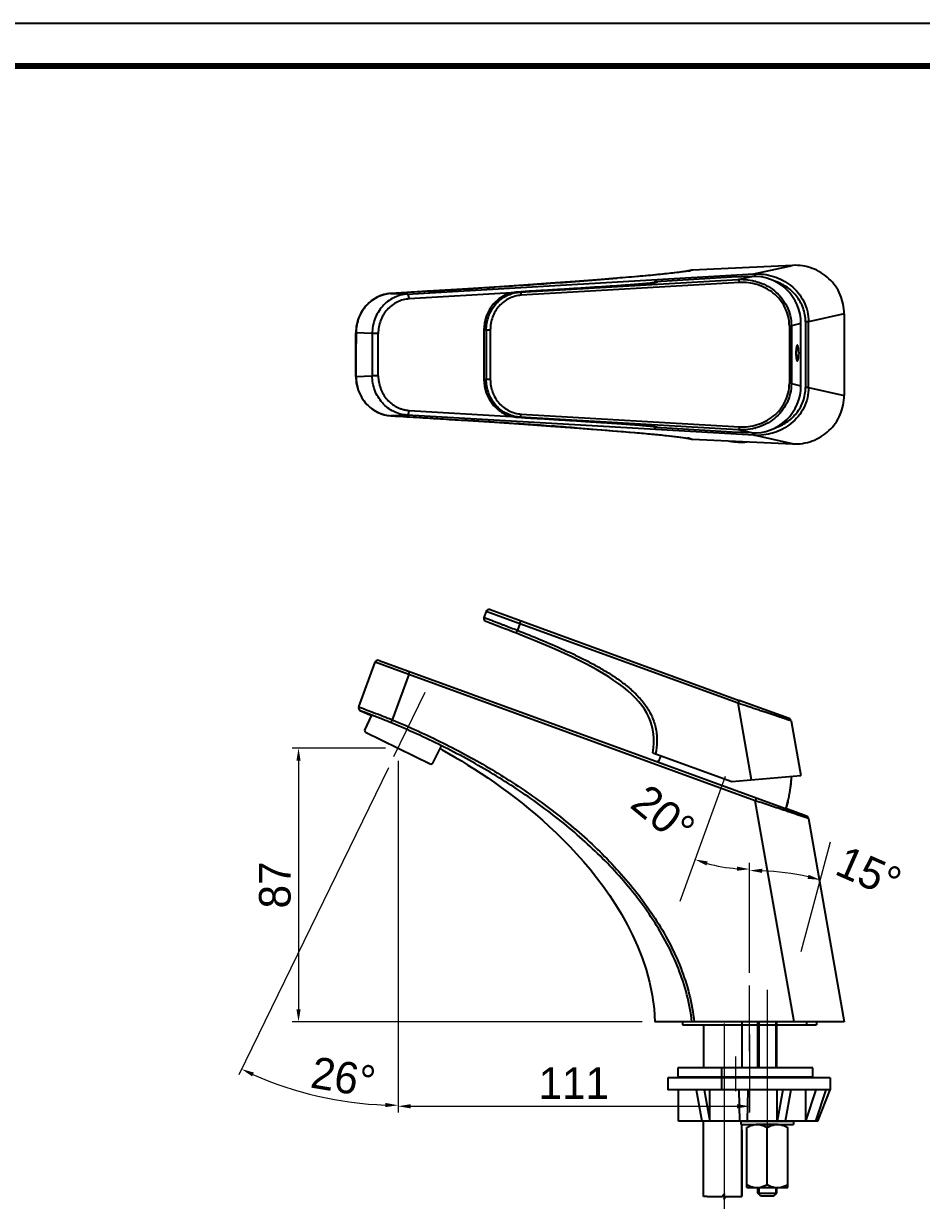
# Model space of a CAD drawing. Extents: x 0 to 790, y 0 to 579.
# Drawn here: x 308.4 to 593, y 205.9 to 578.8 of the extents above; entities that cross this region are included whole.
import ezdxf

# ---------------------------------------------------------------- set-up
doc = ezdxf.new("R2010")
doc.units = 0
doc.header["$LTSCALE"] = 10
doc.header["$MEASUREMENT"] = 0
doc.header["$PDMODE"] = 3
doc.header["$PDSIZE"] = -10
doc.linetypes.add('CENTER2', pattern=[28.575, 19.05, -3.175, 3.175, -3.175])
doc.layers.get('0').update_dxf_attribs({"linetype": 'CONTINUOUS'})
doc.layers.get('DEFPOINTS').update_dxf_attribs({"linetype": 'CONTINUOUS'})
doc.layers.add('Cneter', color=1, linetype='CENTER2', lineweight=13)
doc.styles.add('Daelim Dimension', font='')
doc.styles.add('DLB3013-CR2S_시공도$0$Daelim Dimension', font='H2GTRE.TTF')
doc.styles.get('Daelim Dimension').set_extended_font_data('나눔고딕')
doc.dimstyles.new('DLB3013-CR2S_시공도$0$DEFAULT', dxfattribs={"dimscale": 2, "dimtxt": 2, "dimasz": 2, "dimexe": 0, "dimexo": 2, "dimgap": 1, "dimtad": 1, "dimdec": 1, "dimzin": 9, "dimdsep": 46, "dimtxsty": 'DLB3013-CR2S_시공도$0$Daelim Dimension', "dimcen": 0.5, "dimclrd": 252, "dimclre": 252, "dimclrt": 3, "dimadec": 1, "dimazin": 0, "dimtfac": 1, "dimtdec": 1, "dimtix": 1, "dimtmove": 0, "dimatfit": 3, "dimfxl": 1, "dimtolj": 1, "dimtzin": 1, "dimlwd": 9, "dimlwe": 9, "dimarcsym": 0})

# ---------------------------------------------------------------- blocks, each defined once
blk = doc.blocks.new('*D5')
at = {"color": 5, "lineweight": 9, "ltscale": 0.5, "transparency": 16777216}
for p, q in [((423.12, 349.24), (393.57, 349.24)), ((395.57, 345.24), (395.57, 266.52)), ((504.51, 262.52), (393.57, 262.52))]:
    blk.add_line(p, q, dxfattribs=at)
at = {"color": 5, "ltscale": 0.5, "transparency": 16777216}
for points in [[(394.91, 345.24), (396.24, 345.24), (395.57, 349.24)], [(394.91, 266.52), (396.24, 266.52), (395.57, 262.52)]]:
    blk.add_solid(points, dxfattribs=at)
at = {"layer": 'DEFPOINTS', "color": 0, "ltscale": 0.5, "transparency": 16777216}
for p in [(427.12, 349.24), (395.57, 262.52), (508.51, 262.52)]:
    blk.add_point(p, dxfattribs=at)
at = {"color": 7, "ltscale": 0.5, "transparency": 16777216, "insert": (388.13, 305.88), "char_height": 10, "attachment_point": 5, "rotation": 90, "style": 'Daelim Dimension'}
blk.add_mtext('\\A1;87', dxfattribs=at)
blk = doc.blocks.new('*D6')
at = {"color": 5, "lineweight": 9, "ltscale": 0.5, "transparency": 16777216}
for p, q in [((427.12, 345.24), (427.12, 233.77)), ((538.51, 258.52), (538.51, 233.77)), ((431.12, 235.77), (534.51, 235.77))]:
    blk.add_line(p, q, dxfattribs=at)
at = {"color": 5, "ltscale": 0.5, "transparency": 16777216}
for points in [[(431.12, 236.44), (431.12, 235.1), (427.12, 235.77)], [(534.51, 236.44), (534.51, 235.1), (538.51, 235.77)]]:
    blk.add_solid(points, dxfattribs=at)
at = {"layer": 'DEFPOINTS', "color": 0, "ltscale": 0.5, "transparency": 16777216}
for p in [(427.12, 349.24), (538.51, 262.52), (538.51, 235.77)]:
    blk.add_point(p, dxfattribs=at)
at = {"color": 7, "ltscale": 0.5, "transparency": 16777216, "insert": (482.81, 243.11), "char_height": 10, "attachment_point": 5, "style": 'Daelim Dimension'}
blk.add_mtext('\\A1;111', dxfattribs=at)
blk = doc.blocks.new('A$C4846750D')
at = {"color": 7, "linetype": 'Continuous'}
for p, q in [((0, 0), (0, 19)), ((13, 0), (13, 19)), ((13, 0), (0, 0))]:
    blk.add_line(p, q, dxfattribs=at)
at = {"color": 0}
for p, q in [((3.02, 20), (9.98, 20)), ((6.5, 1), (6.5, 19))]:
    blk.add_line(p, q, dxfattribs=at)
at = {"color": 7, "linetype": 'Continuous'}
for points in [[(3.02, 20), (2.44, 19.94), (1.86, 19.81), (1.27, 19.61), (0.65, 19.35), (0, 19)], [(6.5, 19), (5.84, 19.35), (5.23, 19.62), (4.64, 19.81), (4.06, 19.94), (3.48, 20)], [(9.52, 20), (8.94, 19.94), (8.36, 19.81), (7.77, 19.61), (7.15, 19.35), (6.5, 19)], [(13, 19), (12.34, 19.35), (11.73, 19.62), (11.14, 19.81), (10.56, 19.94), (9.98, 20)], [(3.02, 0), (2.44, 0.06), (1.86, 0.19), (1.27, 0.39), (0.65, 0.65), (0, 1)], [(6.5, 1), (5.84, 0.65), (5.23, 0.38), (4.64, 0.19), (4.06, 0.06), (3.48, 0)], [(9.52, 0), (8.94, 0.06), (8.36, 0.19), (7.77, 0.39), (7.15, 0.65), (6.5, 1)], [(13, 1), (12.34, 0.65), (11.73, 0.38), (11.14, 0.19), (10.56, 0.06), (9.98, 0)]]:
    blk.add_lwpolyline(points, dxfattribs=at)
blk = doc.blocks.new('sdvxcvxc')
for p, q in [((7623.64, 273.94), (7666.45, 273.94)), ((7623.64, 270.94), (7623.64, 273.94)), ((7666.45, 273.94), (7666.45, 270.94)), ((7623.64, 270.94), (7666.45, 270.94))]:
    blk.add_line(p, q)
at = {"layer": 'Cneter'}
for p, q in [((7638.14, 277.53), (7638.14, 266.53)), ((7648.14, 277.53), (7648.14, 266.53))]:
    blk.add_line(p, q, dxfattribs=at)
blk = doc.blocks.new('sdvxcvxcv')
for p, q in [((7563.11, 326.08), (7563.11, 322.28)), ((7563.11, 326.08), (7614.61, 326.08)), ((7614.61, 326.08), (7614.61, 322.28)), ((7563.11, 322.28), (7614.61, 322.28)), ((7567.11, 312.28), (7563.11, 322.28)), ((7567.74, 312.28), (7564.39, 322.28)), ((7570.91, 312.28), (7567.55, 322.28)), ((7570.91, 312.28), (7570.91, 322.28)), ((7575.6, 322.28), (7577.41, 312.28)), ((7578.14, 322.28), (7579.95, 312.28)), ((7579.95, 312.28), (7579.95, 322.28)), ((7589.36, 312.28), (7589.11, 322.28)), ((7592.07, 322.28), (7591.86, 312.28)), ((7603.07, 322.28), (7601.26, 312.28)), ((7601.26, 312.28), (7601.26, 322.28)), ((7605.61, 322.28), (7603.8, 312.28)), ((7611.23, 312.28), (7611.23, 322.28)), ((7567.11, 312.28), (7567.11, 314.18)), ((7567.11, 312.28), (7611.23, 312.28))]:
    blk.add_line(p, q)
at = {"layer": 'Cneter'}
blk.add_line((7583.11, 331.08), (7583.11, 308.54), dxfattribs=at)
blk = doc.blocks.new('sdf45x4v53')
for p, q in [((4521.38, -363.03), (4521.38, -364.03)), ((4521.38, -363.03), (4538.08, -363.03)), ((4521.38, -364.03), (4538.08, -364.03)), ((4538.08, -363.03), (4538.08, -364.03))]:
    blk.add_line(p, q)
at = {"color": 3, "linetype": 'Continuous'}
for p, q in [((4527.03, -384), (4527.03, -386.09)), ((4532.43, -384), (4532.43, -386.09))]:
    blk.add_line(p, q, dxfattribs=at)
at = {"color": 7, "linetype": 'Continuous'}
for p, q in [((4526.73, -385.79), (4526.73, -384.03)), ((4527.73, -386.79), (4526.73, -385.79)), ((4526.73, -385.79), (4532.73, -385.79)), ((4531.73, -386.79), (4527.73, -386.79)), ((4531.73, -386.79), (4532.73, -385.79)), ((4532.73, -385.79), (4532.73, -384.03))]:
    blk.add_line(p, q, dxfattribs=at)
at = {"xscale": -1}
for name, p in [('sdvxcvxc', (12167.87, -620.04)), ('sdvxcvxcv', (12112.84, -675.31))]:
    blk.add_blockref(name, p, dxfattribs=at)
at = {"color": 0, "xscale": -1}
blk.add_blockref('A$C4846750D', (4536.23, -384.03), dxfattribs=at)
blk = doc.blocks.new('*D8')
at = {"color": 5, "lineweight": 9, "ltscale": 0.5, "transparency": 16777216}
for p, q in [((427.12, 345.19), (427.12, 234.09)), ((424.05, 342.94), (376.64, 245.75))]:
    blk.add_line(p, q, dxfattribs=at)
blk.add_arc((427.12, 349.24), 113.14, 246.0257, 267.9743, dxfattribs=at)
at = {"color": 5, "ltscale": 0.5, "transparency": 16777216}
for points in [[(380.86, 245.25), (381.43, 246.46), (377.52, 247.55)], [(423.13, 236.83), (423.11, 235.5), (427.12, 236.09)]]:
    blk.add_solid(points, dxfattribs=at)
at = {"layer": 'DEFPOINTS', "color": 0, "ltscale": 0.5, "transparency": 16777216}
for p in [(435.74, 366.91), (427.12, 349.29), (427.12, 349.19), (425.8, 346.54), (393.41, 241.23)]:
    blk.add_point(p, dxfattribs=at)
at = {"color": 7, "ltscale": 0.5, "transparency": 16777216, "insert": (409.77, 244.97), "char_height": 10, "attachment_point": 5, "rotation": 350.5519, "style": 'Daelim Dimension'}
blk.add_mtext('\\A1;26%%D', dxfattribs=at)
blk = doc.blocks.new('*D9')
at = {"color": 5, "lineweight": 9, "ltscale": 0.5, "transparency": 16777216}
blk.add_line((538.51, 278.03), (538.51, 312.88), dxfattribs=at)
blk.add_arc((538.51, 361.37), 50.49, 254.5405, 265.4595, dxfattribs=at)
at = {"color": 5, "ltscale": 0.5, "transparency": 16777216}
for points in [[(524.84, 312.07), (525.25, 313.34), (521.24, 313.93)], [(534.54, 311.71), (534.48, 310.37), (538.51, 310.88)]]:
    blk.add_solid(points, dxfattribs=at)
at = {"layer": 'DEFPOINTS', "color": 0, "ltscale": 0.5, "transparency": 16777216}
for p in [(530.82, 340.25), (532.64, 311.22), (516.42, 300.69), (538.51, 274.03), (538.51, 253.27)]:
    blk.add_point(p, dxfattribs=at)
at = {"color": 7, "ltscale": 0.5, "transparency": 16777216, "insert": (511.13, 328.12), "char_height": 10, "attachment_point": 5, "rotation": 320.5378, "style": 'Daelim Dimension'}
blk.add_mtext('\\A1;20%%D', dxfattribs=at)
blk = doc.blocks.new('*D10')
at = {"color": 5, "lineweight": 9, "ltscale": 0.5, "transparency": 16777216}
blk.add_line((538.51, 278.03), (538.51, 312.46), dxfattribs=at)
blk.add_arc((538.51, 223.87), 86.59, 77.6469, 87.3531, dxfattribs=at)
at = {"color": 5, "ltscale": 0.5, "transparency": 16777216}
for points in [[(542.49, 309.7), (542.52, 311.03), (538.51, 310.46)], [(557.19, 309.1), (556.87, 307.81), (560.92, 307.51)]]:
    blk.add_solid(points, dxfattribs=at)
at = {"layer": 'DEFPOINTS', "color": 0, "ltscale": 0.5, "transparency": 16777216}
for p in [(564.14, 319.52), (546.05, 310.13), (554.83, 284.8), (538.51, 274.03), (538.51, 253.27)]:
    blk.add_point(p, dxfattribs=at)
at = {"color": 7, "ltscale": 0.5, "transparency": 16777216, "insert": (576.29, 309.92), "char_height": 10, "attachment_point": 5, "rotation": 336.2969, "style": 'Daelim Dimension'}
blk.add_mtext('\\A1;15%%D', dxfattribs=at)

msp = doc.modelspace()

# ---------------------------------------------------------------- linework, layer by layer
at = {"color": 7, "linetype": 'Continuous'}
for p, q in [((520.01, 500.6), (519.14, 500.4)), ((520.19, 500.64), (520.01, 500.6)), ((552.13, 502.16), (520.43, 500.68)), ((539.86, 499.42), (552.13, 502.16)), ((430.04, 493.03), (539.86, 499.42)), ((465.73, 493.68), (534.91, 497.71)), ((535.3, 496.71), (466.12, 492.68)), ((475.5, 496.5), (475.48, 496.5)), ((496.52, 498.08), (496.5, 498.08)), ((532.92, 498.39), (508.79, 496.98)), ((539.19, 498.66), (532.92, 498.39)), ((534.91, 497.71), (539.19, 498.66)), ((436.5, 493.94), (424.8, 493.23)), ((424.81, 493.23), (424.8, 493.23)), ((424.81, 493.23), (430.04, 493.03)), ((463.09, 493.42), (430.62, 491.53)), ((436.75, 493.96), (436.29, 493.93)), ((457.92, 495.3), (457.53, 495.28)), ((466.09, 493.77), (464.96, 493.71)), ((464.96, 493.71), (464.97, 493.71)), ((467.76, 493.87), (464.97, 493.71)), ((464.97, 493.71), (465.73, 493.68)), ((468.68, 493.93), (466.09, 493.77)), ((471.17, 494.08), (468.68, 493.93)), ((473.57, 494.22), (471.17, 494.08)), ((479.2, 494.56), (477.01, 494.43)), ((481.32, 494.69), (479.2, 494.56)), ((483.36, 494.82), (481.32, 494.69)), ((485.32, 494.94), (483.36, 494.82)), ((487.22, 495.06), (485.32, 494.94)), ((489.05, 495.17), (487.22, 495.06)), ((568.5, 486.77), (557.22, 484.25)), ((568.5, 486.77), (568.5, 460.98)), ((454.32, 481.72), (454.32, 466.03)), ((454.32, 481.72), (454.38, 481.72)), ((454.38, 466.03), (454.38, 481.72)), ((455.07, 481.7), (454.38, 481.72)), ((455.07, 481.7), (455.07, 466.05)), ((455.07, 481.7), (456.35, 481.7)), ((456.35, 481.7), (456.35, 466.05)), ((551.11, 483.03), (551.11, 464.71)), ((551.11, 483.03), (551.75, 483.03)), ((554.8, 483.72), (551.75, 483.03)), ((551.75, 483.03), (551.75, 464.71)), ((554.8, 464.03), (554.8, 483.72)), ((556.25, 484.25), (556.25, 463.5)), ((557.22, 484.25), (556.25, 484.25)), ((557.22, 463.5), (557.22, 484.25)), ((413.69, 473.87), (413.7, 480.74)), ((413.7, 480.74), (413.7, 480.74)), ((413.79, 480.75), (413.78, 473.87)), ((418.92, 480.55), (413.79, 480.75)), ((418.92, 480.55), (418.92, 467.2)), ((420.33, 480.55), (418.92, 480.55)), ((420.85, 480.55), (420.33, 480.55)), ((420.85, 467.2), (420.85, 480.55)), ((413.7, 467.01), (413.69, 473.87)), ((413.79, 473.87), (413.69, 473.87)), ((413.79, 467), (413.79, 473.87)), ((413.7, 467.01), (413.7, 467.01)), ((413.79, 467), (418.92, 467.2)), ((420.85, 467.2), (418.92, 467.2)), ((454.38, 466.03), (455.07, 466.05)), ((456.35, 466.05), (455.07, 466.05)), ((454.38, 466.03), (454.32, 466.03)), ((551.75, 464.71), (551.11, 464.71)), ((551.75, 464.71), (554.8, 464.03)), ((557.22, 463.5), (556.25, 463.5)), ((557.22, 463.5), (568.5, 460.98)), ((430.62, 456.22), (463.09, 454.33)), ((466.12, 455.07), (535.3, 451.04)), ((424.81, 454.52), (424.8, 454.52)), ((430.04, 454.72), (424.81, 454.52)), ((539.86, 448.33), (430.04, 454.72)), ((436.15, 453.83), (437.15, 453.77)), ((447.07, 453.15), (447.91, 453.09)), ((464.96, 454.04), (464.97, 454.04)), ((464.96, 454.04), (467.39, 453.9)), ((465.73, 454.07), (464.97, 454.04)), ((464.97, 454.04), (467.79, 453.87)), ((534.91, 450.04), (465.73, 454.07)), ((466.97, 451.84), (467.09, 451.83)), ((471.17, 453.67), (473.57, 453.53)), ((473.57, 453.53), (475.89, 453.39)), ((475.2, 451.27), (475.79, 451.23)), ((475.89, 453.39), (478.12, 453.25)), ((478.12, 453.25), (480.27, 453.12)), ((480.27, 453.12), (482.35, 453)), ((482.35, 453), (484.35, 452.87)), ((484.35, 452.87), (486.28, 452.75)), ((483.02, 450.71), (483.3, 450.69)), ((501.92, 449.22), (502.28, 449.18)), ((532.92, 449.36), (508.79, 450.77)), ((539.19, 449.09), (532.92, 449.36)), ((539.19, 449.09), (534.91, 450.04)), ((552.13, 445.59), (539.86, 448.33)), ((519.14, 447.35), (520.01, 447.15)), ((520.01, 447.15), (520.19, 447.1)), ((520.43, 447.07), (552.13, 445.59)), ((455.02, 392.51), (454.33, 390.62)), ((465.68, 388.64), (455.02, 392.51)), ((456.3, 393.11), (535.25, 364.36)), ((456.3, 393.11), (456.3, 393.11)), ((465.68, 388.64), (464.93, 386.56)), ((534.86, 363.45), (465.68, 388.64)), ((421.11, 377.01), (509.6, 344.79)), ((421.11, 377.01), (421.11, 377.01)), ((414.68, 362.29), (419.82, 376.41)), ((430.49, 372.54), (419.82, 376.41)), ((430.49, 372.54), (425.27, 358.2)), ((540.31, 332.56), (430.49, 372.54)), ((414.68, 362.29), (414.66, 362.23)), ((414.66, 362.23), (414.66, 362.23)), ((539.14, 339.17), (534.86, 363.45)), ((551.06, 358.61), (535.25, 364.36)), ((415.26, 361.02), (415.25, 361.02)), ((416.56, 354.94), (418.85, 359.65)), ((551.06, 358.61), (551.06, 358.61)), ((416.79, 354.27), (416.56, 354.94)), ((416.79, 354.27), (437.46, 344.19)), ((551.71, 357.84), (554.76, 340.54)), ((438.13, 344.42), (440.85, 350)), ((507.84, 347.74), (532.87, 338.62)), ((437.46, 344.19), (438.13, 344.42)), ((509.6, 344.79), (556.51, 327.72)), ((532.87, 338.62), (554.76, 340.54)), ((552.65, 262.52), (540.31, 332.56)), ((556.51, 327.72), (550, 330.08)), ((556.51, 327.72), (556.51, 327.72)), ((557.15, 326.95), (568.51, 262.52)), ((568.51, 262.52), (508.51, 262.52)), ((541.11, 247.95), (541.11, 262.52)), ((547.11, 247.95), (547.11, 262.52)), ((523.86, 207.2), (523.86, 231.03)), ((536.06, 207.24), (536.06, 230.03)), ((525.11, 207.2), (526.03, 207.16)), ((526.03, 207.16), (528, 207.18)), ((528, 207.18), (529.86, 207.2)), ((529.86, 207.2), (529.86, 207.2)), ((529.86, 207.2), (529.86, 207.2)), ((529.86, 207.2), (529.87, 207.2)), ((529.87, 207.2), (529.88, 207.2)), ((529.87, 207.2), (529.87, 207.2)), ((529.87, 207.2), (529.87, 207.2)), ((529.88, 207.2), (529.88, 207.2)), ((529.88, 207.2), (529.88, 207.2)), ((529.88, 207.2), (529.89, 207.2)), ((529.89, 207.2), (529.9, 207.2)), ((529.89, 207.2), (529.89, 207.2)), ((529.89, 207.2), (529.89, 207.2)), ((529.9, 207.2), (529.91, 207.21)), ((529.9, 207.2), (529.9, 207.2)), ((529.91, 207.22), (529.92, 207.23)), ((529.91, 207.21), (529.91, 207.22)), ((529.91, 207.21), (529.91, 207.21)), ((529.92, 207.23), (530.09, 207.48)), ((529.92, 207.23), (529.92, 207.23)), ((530.09, 207.48), (530.25, 207.74)), ((530.25, 207.74), (530.41, 207.97)), ((530.41, 207.97), (530.41, 207.98)), ((530.41, 207.98), (530.42, 207.98)), ((530.42, 207.99), (530.43, 208)), ((530.42, 207.98), (530.42, 207.99)), ((530.42, 207.99), (530.42, 207.99)), ((530.43, 208), (530.43, 208)), ((530.43, 208), (530.43, 207.99)), ((530.43, 208), (530.43, 208)), ((530.43, 207.99), (530.43, 207.98)), ((530.43, 207.99), (530.43, 207.99)), ((530.43, 207.98), (530.43, 207.98)), ((530.43, 207.98), (530.43, 207.97)), ((530.43, 207.97), (530.44, 207.47)), ((530.44, 207.47), (530.43, 206.92)), ((530.43, 206.92), (530.43, 206.43)), ((530.43, 206.43), (530.43, 206.42)), ((530.43, 206.42), (530.43, 206.41)), ((530.43, 206.42), (530.43, 206.42)), ((530.43, 206.41), (530.43, 206.4)), ((530.43, 206.4), (530.43, 206.39)), ((530.43, 206.4), (530.43, 206.4)), ((530.43, 206.4), (530.44, 206.4)), ((530.43, 206.39), (530.43, 206.4)), ((530.44, 206.41), (530.44, 206.42)), ((530.44, 206.42), (530.45, 206.42)), ((530.44, 206.4), (530.44, 206.41)), ((530.45, 206.43), (530.61, 206.66)), ((530.45, 206.42), (530.45, 206.43)), ((530.61, 206.66), (530.78, 206.92)), ((530.78, 206.92), (530.94, 207.17)), ((530.94, 207.17), (530.95, 207.18)), ((530.94, 207.17), (530.94, 207.17)), ((530.95, 207.18), (530.96, 207.19)), ((530.95, 207.18), (530.95, 207.18)), ((530.96, 207.19), (530.96, 207.2)), ((530.96, 207.2), (530.97, 207.2)), ((530.96, 207.19), (530.96, 207.19)), ((530.97, 207.2), (530.97, 207.2)), ((530.97, 207.2), (530.98, 207.2)), ((530.97, 207.2), (530.97, 207.2)), ((530.98, 207.2), (530.99, 207.2)), ((530.98, 207.2), (530.98, 207.2)), ((530.98, 207.2), (530.98, 207.2)), ((530.99, 207.2), (530.99, 207.2)), ((530.99, 207.2), (530.99, 207.2)), ((530.99, 207.2), (531, 207.2)), ((531, 207.2), (531, 207.2)), ((531, 207.2), (531.01, 207.2)), ((531.01, 207.2), (532.86, 207.22)), ((532.86, 207.22), (534.83, 207.24)), ((534.83, 207.24), (536.06, 207.24))]:
    msp.add_line(p, q, dxfattribs=at)
for p, q in [((427.12, 349.29), (427.12, 349.19)), ((517.26, 262.52), (517.26, 261.52)), ((517.26, 261.52), (559.76, 261.52)), ((523.86, 261.52), (523.86, 247.95)), ((536.06, 262.52), (536.06, 247.95)), ((556.56, 262.52), (556.56, 261.52)), ((559.76, 262.52), (559.76, 261.52)), ((536.06, 228.35), (536.06, 207.24)), ((525.11, 207.2), (523.86, 207.2))]:
    msp.add_line(p, q)
at = {"color": 3, "linetype": 'Continuous'}
for p, q in [((541.41, 262.52), (541.41, 247.95)), ((546.81, 262.52), (546.81, 247.95))]:
    msp.add_line(p, q, dxfattribs=at)
at = {"color": 0}
for p, q in [((529.62, 247.95), (529.62, 243.95)), ((529.62, 243.93), (529.62, 240.93))]:
    msp.add_line(p, q, dxfattribs=at)
at = {"ltscale": 0.5}
msp.add_lwpolyline([(0, 0), (789.88, 0), (789.88, 578.76), (0, 578.76)], close=True, dxfattribs=at)
at = {"color": 5, "linetype": 'ByBlock', "lineweight": 200, "const_width": 1.82}
msp.add_lwpolyline([(12.7, 24.78), (777.1, 24.78), (777.1, 565.32), (12.7, 565.32)], close=True, dxfattribs=at)
at = {"color": 7, "linetype": 'Continuous'}
for points in [[(519.14, 500.4), (517.28, 500.11), (514.61, 499.77), (511.16, 499.4), (506.98, 498.99), (502.08, 498.55), (496.48, 498.08), (490.19, 497.58), (483.19, 497.06), (475.47, 496.5), (466.99, 495.91), (457.71, 495.29), (447.57, 494.63), (436.5, 493.94)], [(508.83, 496.75), (508.79, 496.74), (508.72, 496.72), (508.63, 496.7), (508.51, 496.68), (508.37, 496.66), (508.2, 496.64), (508, 496.61), (507.78, 496.58), (507.53, 496.55), (507.26, 496.52), (506.96, 496.49), (506.63, 496.45), (506.27, 496.42), (505.89, 496.38), (505.48, 496.35), (505.05, 496.31), (504.58, 496.27), (504.1, 496.23), (503.58, 496.18), (503.05, 496.14), (502.49, 496.1), (501.9, 496.05), (501.3, 496), (500.67, 495.96), (500.02, 495.91), (499.35, 495.86), (498.66, 495.81), (497.95, 495.76), (497.23, 495.71), (496.48, 495.66), (495.72, 495.61), (494.94, 495.56), (494.15, 495.5), (493.34, 495.45), (492.51, 495.4), (491.67, 495.34), (490.81, 495.29), (489.94, 495.23), (489.05, 495.17)], [(424.8, 493.23), (422.89, 492.95), (420.71, 492.18), (418.69, 490.97), (416.93, 489.35), (415.5, 487.39), (414.46, 485.18), (413.86, 482.8), (413.7, 480.74)], [(464.96, 493.71), (463.02, 493.41), (460.96, 492.67), (459.06, 491.51), (457.41, 489.98), (456.06, 488.13), (455.07, 486.05), (454.49, 483.81), (454.32, 481.72)], [(477.01, 494.43), (474.74, 494.29), (473.57, 494.22)], [(413.7, 467.01), (413.86, 464.95), (414.46, 462.57), (415.5, 460.36), (416.93, 458.4), (418.69, 456.78), (420.71, 455.57), (422.89, 454.8), (424.8, 454.52)], [(454.32, 466.03), (454.49, 463.94), (455.07, 461.7), (456.06, 459.62), (457.41, 457.77), (459.06, 456.24), (460.96, 455.08), (463.02, 454.34), (464.96, 454.04)], [(424.8, 454.52), (436.5, 453.81), (447.57, 453.11), (457.71, 452.46), (466.99, 451.84), (475.47, 451.25), (483.19, 450.69), (490.19, 450.17), (496.48, 449.67), (502.08, 449.2), (506.98, 448.76), (511.16, 448.35), (514.61, 447.98), (517.28, 447.64), (519.14, 447.35)], [(467.39, 453.9), (469.93, 453.75), (471.17, 453.67)], [(486.28, 452.75), (488.14, 452.63), (489.05, 452.58), (489.94, 452.52), (490.81, 452.46), (491.67, 452.41), (492.51, 452.35), (493.34, 452.3), (494.15, 452.25), (494.94, 452.19), (495.72, 452.14), (496.48, 452.09), (497.23, 452.04), (497.95, 451.99), (498.66, 451.94), (499.35, 451.89), (500.02, 451.84), (500.67, 451.79), (501.3, 451.74), (501.9, 451.7), (502.49, 451.65), (503.05, 451.61), (503.58, 451.57), (504.1, 451.52), (504.58, 451.48), (505.05, 451.44), (505.48, 451.4), (505.89, 451.37), (506.27, 451.33), (506.63, 451.29), (506.96, 451.26), (507.26, 451.23), (507.53, 451.2), (507.78, 451.17), (508, 451.14), (508.2, 451.11), (508.37, 451.09), (508.51, 451.07), (508.63, 451.04), (508.72, 451.03), (508.79, 451.01), (508.83, 451), (508.83, 451)], [(414.63, 362.08), (414.62, 362), (414.63, 361.87)], [(414.66, 362.23), (414.66, 362.22), (414.66, 362.21), (414.65, 362.19), (414.65, 362.18), (414.65, 362.16), (414.64, 362.13), (414.63, 362.08)], [(414.63, 361.87), (414.67, 361.65), (414.82, 361.35), (415.11, 361.09), (415.25, 361.02)], [(415.25, 361.02), (416.24, 360.62), (417.67, 360.03), (418.81, 359.55)], [(440.41, 349.08), (441.06, 348.72), (443.08, 347.57), (445.12, 346.39), (447.18, 345.15), (449.26, 343.88), (451.35, 342.56), (453.46, 341.19), (455.57, 339.78), (457.7, 338.31), (459.84, 336.79), (461.99, 335.22), (464.14, 333.59), (466.31, 331.89), (468.48, 330.14), (470.65, 328.31), (472.84, 326.42), (475.02, 324.45), (477.2, 322.4), (479.38, 320.27), (481.54, 318.05), (483.7, 315.75), (485.84, 313.34), (487.96, 310.84), (490.05, 308.22), (492.1, 305.5), (494.1, 302.66), (496.05, 299.7), (497.94, 296.61), (499.74, 293.37), (501.44, 290), (503.03, 286.47), (504.47, 282.82), (505.73, 279.05), (506.8, 275.11), (507.66, 270.98), (508.25, 266.65), (508.51, 262.52)]]:
    msp.add_lwpolyline(points, dxfattribs=at)
for centre, radius, start, end in [((514.85, 524.53), 24.53, 279.981, 280.5524), ((516.24, 517.19), 17.05, 280.4889, 281.7967), ((517.14, 512.85), 12.62, 281.8072, 282.5593), ((520.5, 499.16), 1.52, 92.5323, 101.9359), ((227.73, 4004.3), 3516.54, 273.75311, 274.03989), ((342.37, 2405.35), 1913.49, 273.98974, 274.62024), ((507.95, 501.22), 4.57, 280.7466, 282.0163), ((425.63, 481.89), 11.39, 114.4187, 123.9404), ((425.55, 482.05), 11.21, 110.2902, 114.4032), ((425.52, 482.14), 11.12, 103.1853, 110.2939), ((425.47, 482.36), 10.89, 95.9203, 103.1851), ((425.45, 482.58), 10.67, 93.3912, 95.9028), ((127.2, 5524.93), 5040.49, 273.5208, 273.75752), ((465.62, 483.13), 10.6, 104.7225, 108.0833), ((465.59, 483.24), 10.49, 93.3937, 104.7415), ((466.35, 483.09), 10.6, 93.3351, 97.4148), ((426, 481.36), 12.04, 134.8901, 135.4752), ((425.92, 481.45), 11.92, 125.3556, 134.9139), ((425.82, 481.59), 11.74, 123.8826, 125.3453), ((425.52, 465.61), 11.11, 251.406, 255.4835), ((425.47, 465.39), 10.89, 255.4702, 266.552), ((162.11, -4037.35), 4499.53, 86.11499, 86.35827), ((465.62, 464.62), 10.6, 251.9169, 255.2775), ((465.6, 464.54), 10.52, 255.2762, 266.5888), ((466.35, 464.65), 10.6, 262.5852, 266.6649), ((239.32, -2891.73), 3351.31, 85.96393, 86.10302), ((286.04, -2228.81), 2686.75, 85.79562, 85.95012), ((514.13, 419.21), 28.59, 79.4492, 80.4723), ((516.02, 429.46), 18.17, 78.2614, 79.4059), ((516.96, 434.04), 13.5, 77.8642, 78.2013), ((520.5, 448.59), 1.52, 258.0641, 267.5611), ((536.19, 473.67), 27.5, 261.524, 273.2225), ((455.96, 392.17), 1, 69.9955, 159.9955), ((455.27, 390.27), 1, 159.9955, 249.2106), ((172.11, -357.44), 798.54, 68.51291, 69.25822), ((420.76, 376.07), 1, 69.9955, 159.9955), ((415.63, 361.95), 1.01, 163.6163, 181.7019), ((415.62, 361.95), 1, 181.811, 248.336), ((415.62, 361.94), 0.988, 244.0478, 248.3328), ((550.72, 357.67), 1, 9.9955, 69.9955), ((550.72, 357.67), 1, 9.9955, 69.9955), ((519.66, 341.45), 32.18, 355.3651, 356.4947), ((520.1, 341.42), 31.74, 355.3572, 356.5026), ((522.7, 341.26), 29.13, 356.4989, 358.0663), ((523.3, 341.23), 28.53, 356.4825, 358.083), ((510.33, 342.48), 41.57, 350.1887, 352.2887), ((510.77, 342.41), 41.13, 350.1774, 352.3), ((512.77, 342.14), 39.11, 352.3052, 353.2077), ((513.05, 342.1), 38.82, 352.3019, 353.211), ((515.68, 341.79), 36.17, 353.2018, 355.3315), ((516.48, 341.71), 35.37, 353.1776, 355.3556), ((511.21, 342.22), 40.66, 346.0858, 347.0707), ((511.48, 342.16), 40.38, 346.0825, 347.074), ((509.44, 342.62), 42.47, 347.0801, 349.2515), ((509.69, 342.57), 42.22, 347.0737, 349.2579), ((509.26, 342.66), 42.65, 349.249, 350.1926), ((556.17, 326.78), 1, 9.9955, 69.9955), ((556.17, 326.78), 1, 9.9955, 69.9955)]:
    msp.add_arc(centre, radius, start, end, dxfattribs=at)
for centre, major_axis, ratio, start_param, end_param in [((539.8, 483.67), (9.4, 11.73), 0.996531, -0.893587, 0.717915), ((754.26, 531.57), (230.37, 36.18), 0.006817, -2.762463, -2.762014), ((536.02, 482.82), (16.15, 2.2), 0.919716, 1.171772, 1.17764), ((537.65, 483.18), (1.27, -15.02), 0.677834, 2.742569, 2.747986), ((539.8, 464.08), (9.4, -11.73), 0.996531, -0.717915, 0.893587), ((536.02, 464.93), (16.15, -2.2), 0.919716, -1.17764, -1.171772), ((754.26, 416.18), (230.37, -36.18), 0.006817, -3.521171, -3.520722), ((537.65, 464.57), (-1.27, -15.02), 0.677834, 0.393606, 0.399024)]:
    msp.add_ellipse(centre, major_axis=major_axis, ratio=ratio, start_param=start_param, end_param=end_param, dxfattribs=at)
for points, knots in [([(519.1, 500.38), (518.57, 500.28), (517.37, 500.1), (514.42, 499.73), (509.88, 499.25), (503.56, 498.67), (498.97, 498.28), (496.52, 498.08)], [0, 0, 0, 0, 0.070987, 0.161452, 0.391859, 0.675264, 1, 1, 1, 1]), ([(520.43, 500.68), (520.39, 500.66), (520.22, 500.61), (520.03, 500.56), (519.89, 500.53)], [0, 0, 0, 0, 0.208406, 1, 1, 1, 1]), ([(508.8, 496.73), (508.66, 496.7), (508.34, 496.65), (507.51, 496.54), (506.18, 496.4), (504.29, 496.24), (502.09, 496.06), (499.66, 495.88), (496.12, 495.63), (491.48, 495.33), (485.73, 494.96), (479.82, 494.6), (473.81, 494.23), (469.78, 493.99), (467.76, 493.87)], [0, 0, 0, 0, 0.010356, 0.024119, 0.060815, 0.107746, 0.162205, 0.222045, 0.285679, 0.420455, 0.561267, 0.705642, 0.852137, 1, 1, 1, 1]), ([(508.79, 496.98), (508.66, 496.97), (508.41, 496.9), (508.2, 496.73), (508.12, 496.63)], [0, 0, 0, 0, 0.495161, 1, 1, 1, 1]), ([(508.79, 496.98), (508.84, 496.97), (508.94, 496.96), (509.06, 496.94), (509.13, 496.92), (509.17, 496.91), (509.19, 496.9), (509.21, 496.88), (509.22, 496.87), (509.21, 496.85), (509.19, 496.83), (509.15, 496.82), (509.11, 496.8), (509.02, 496.77), (508.95, 496.76), (508.9, 496.75)], [0, 0, 0, 0, 0.211718, 0.374566, 0.437164, 0.487112, 0.524676, 0.551021, 0.570269, 0.5919, 0.62375, 0.668904, 0.728654, 0.803608, 1, 1, 1, 1]), ([(534.91, 497.71), (535.93, 497.76), (537.98, 497.7), (540.99, 497.07), (543.85, 495.89), (546.45, 494.17), (548.68, 491.95), (550.41, 489.27), (551.5, 486.25), (551.75, 484.1), (551.75, 483.03)], [0, 0, 0, 0, 0.122243, 0.244704, 0.367777, 0.491804, 0.617068, 0.743683, 0.871481, 1, 1, 1, 1]), ([(535.3, 496.71), (535.29, 496.83), (535.27, 497.07), (535.2, 497.35), (535.12, 497.53), (535.04, 497.64), (534.96, 497.7), (534.91, 497.71)], [0, 0, 0, 0, 0.340496, 0.63874, 0.760863, 0.861171, 1, 1, 1, 1]), ([(551.11, 483.03), (551.11, 484.04), (550.87, 486.06), (549.83, 488.89), (548.2, 491.4), (546.09, 493.46), (543.64, 495.05), (540.97, 496.13), (538.16, 496.71), (536.25, 496.76), (535.3, 496.71)], [0, 0, 0, 0, 0.129241, 0.2576, 0.384531, 0.509825, 0.633645, 0.756331, 0.878302, 1, 1, 1, 1]), ([(539.86, 499.42), (541.93, 499.54), (546.19, 499.04), (551.94, 496.04), (556.17, 490.89), (557.22, 486.46), (557.22, 484.25)], [0, 0, 0, 0, 0.243006, 0.489249, 0.741773, 1, 1, 1, 1]), ([(539.86, 499.42), (539.98, 499.42), (540.14, 499.22), (540.26, 498.93), (540.32, 498.73), (540.35, 498.62)], [0, 0, 0, 0, 0.361013, 0.649429, 1, 1, 1, 1]), ([(556.25, 484.25), (556.25, 485.75), (555.84, 488.02), (554.58, 490.73), (552.91, 493.15), (550.16, 495.6), (547.51, 496.83), (546.14, 497.25)], [0, 0, 0, 0, 0.255524, 0.382583, 0.508488, 0.756135, 1, 1, 1, 1]), ([(430.04, 493.03), (429.3, 492.99), (427.81, 492.75), (425.7, 491.95), (423.77, 490.75), (421.52, 488.66), (419.49, 485.25), (418.93, 482.11), (418.92, 480.55)], [0, 0, 0, 0, 0.121344, 0.243415, 0.366645, 0.491287, 0.743736, 1, 1, 1, 1]), ([(436.29, 493.93), (435.34, 493.87), (431.51, 493.63), (427.69, 493.4), (424.82, 493.23)], [0, 0, 0, 0, 0.247968, 1, 1, 1, 1]), ([(430.62, 491.53), (430.61, 491.72), (430.57, 492.08), (430.46, 492.49), (430.34, 492.76), (430.23, 492.93), (430.11, 493.03), (430.04, 493.03)], [0, 0, 0, 0, 0.340428, 0.638829, 0.760989, 0.861271, 1, 1, 1, 1]), ([(462.33, 493.21), (461.76, 493.02), (460.64, 492.55), (459.1, 491.57), (457.72, 490.34), (456.14, 488.4), (454.76, 485.53), (454.38, 482.99), (454.38, 481.72)], [0, 0, 0, 0, 0.121017, 0.243218, 0.366753, 0.491652, 0.744316, 1, 1, 1, 1]), ([(455.07, 481.7), (455.07, 482.42), (455.19, 483.87), (455.74, 485.97), (456.63, 487.93), (457.85, 489.69), (459.34, 491.18), (461.06, 492.37), (462.96, 493.21), (464.3, 493.52), (464.98, 493.61)], [0, 0, 0, 0, 0.128439, 0.25641, 0.383478, 0.509334, 0.63381, 0.756922, 0.878847, 1, 1, 1, 1]), ([(466.12, 492.68), (465.47, 492.64), (464.16, 492.43), (462.31, 491.73), (460.6, 490.68), (459.12, 489.3), (457.91, 487.65), (457.02, 485.78), (456.47, 483.78), (456.35, 482.39), (456.35, 481.7)], [0, 0, 0, 0, 0.121126, 0.242955, 0.36592, 0.490285, 0.616106, 0.743238, 0.871355, 1, 1, 1, 1]), ([(465.73, 493.68), (465.78, 493.68), (465.86, 493.61), (465.93, 493.5), (466.01, 493.32), (466.08, 493.05), (466.11, 492.81), (466.12, 492.68)], [0, 0, 0, 0, 0.13877, 0.239012, 0.3611, 0.659393, 1, 1, 1, 1]), ([(417.42, 489.8), (416.27, 488.63), (414.42, 485.76), (413.79, 482.42), (413.79, 480.75)], [0, 0, 0, 0, 0.495426, 1, 1, 1, 1]), ([(430.62, 491.53), (429.97, 491.49), (428.66, 491.28), (426.18, 490.35), (423.46, 488.26), (421.7, 485.28), (420.97, 482.63), (420.85, 481.24), (420.85, 480.55)], [0, 0, 0, 0, 0.121388, 0.243496, 0.490226, 0.742666, 0.871078, 1, 1, 1, 1]), ([(413.79, 480.75), (413.78, 480.75), (413.75, 480.74), (413.72, 480.74), (413.7, 480.74)], [0, 0, 0, 0, 0.393816, 1, 1, 1, 1]), ([(553.64, 476.86), (553.61, 476.86), (553.56, 476.82), (553.51, 476.75), (553.45, 476.62), (553.39, 476.42), (553.33, 476.11), (553.27, 475.73), (553.22, 475.14), (553.2, 474.36), (553.22, 473.58), (553.27, 472.99), (553.33, 472.61), (553.39, 472.3), (553.45, 472.1), (553.51, 471.97), (553.56, 471.9), (553.61, 471.86), (553.64, 471.86)], [0, 0, 0, 0, 0.018745, 0.032714, 0.050412, 0.097182, 0.158382, 0.232073, 0.315658, 0.5, 0.684342, 0.767927, 0.841618, 0.902818, 0.949588, 0.967286, 0.981255, 1, 1, 1, 1]), ([(553.64, 471.86), (553.67, 471.86), (553.72, 471.9), (553.77, 471.97), (553.83, 472.1), (553.89, 472.3), (553.96, 472.61), (554.01, 472.99), (554.06, 473.58), (554.08, 474.36), (554.06, 475.14), (554.01, 475.73), (553.96, 476.11), (553.89, 476.42), (553.83, 476.62), (553.77, 476.75), (553.72, 476.82), (553.67, 476.86), (553.64, 476.86)], [0, 0, 0, 0, 0.018745, 0.032714, 0.050412, 0.097182, 0.158382, 0.232073, 0.315658, 0.5, 0.684342, 0.767927, 0.841618, 0.902818, 0.949588, 0.967286, 0.981255, 1, 1, 1, 1]), ([(413.79, 467), (413.78, 467), (413.75, 467), (413.72, 467), (413.7, 467.01)], [0, 0, 0, 0, 0.391087, 1, 1, 1, 1]), ([(413.79, 467), (413.79, 465.69), (414.18, 463.06), (415.88, 459.51), (418.53, 456.69), (420.8, 455.47), (421.98, 455.07)], [0, 0, 0, 0, 0.256077, 0.509143, 0.757292, 1, 1, 1, 1]), ([(430.04, 454.72), (429.3, 454.76), (427.81, 455), (425.7, 455.79), (423.77, 457), (422.09, 458.57), (420.71, 460.44), (419.69, 462.56), (419.07, 464.84), (418.93, 466.41), (418.92, 467.2)], [0, 0, 0, 0, 0.121113, 0.242943, 0.365918, 0.490295, 0.616128, 0.743265, 0.871375, 1, 1, 1, 1]), ([(420.85, 467.2), (420.83, 466.86), (420.88, 466.16), (421.03, 465.13), (421.26, 464.12), (421.58, 463.13), (421.98, 462.18), (422.62, 460.98), (423.62, 459.6), (424.87, 458.45), (425.97, 457.7), (426.84, 457.22), (427.74, 456.82), (428.68, 456.52), (429.64, 456.3), (430.29, 456.22), (430.62, 456.22)], [0, 0, 0, 0, 0.064319, 0.12873, 0.192838, 0.256777, 0.320503, 0.383952, 0.509675, 0.633887, 0.695541, 0.756891, 0.817909, 0.878719, 0.939511, 1, 1, 1, 1]), ([(464.98, 454.14), (464.3, 454.23), (462.96, 454.54), (461.06, 455.38), (459.34, 456.57), (457.85, 458.06), (456.63, 459.82), (455.74, 461.78), (455.19, 463.88), (455.07, 465.33), (455.07, 466.05)], [0, 0, 0, 0, 0.121153, 0.243078, 0.36619, 0.490666, 0.616522, 0.74359, 0.871561, 1, 1, 1, 1]), ([(456.35, 466.05), (456.35, 465.36), (456.47, 463.97), (457.02, 461.97), (457.91, 460.1), (459.12, 458.45), (460.6, 457.07), (462.31, 456.01), (464.16, 455.31), (465.47, 455.11), (466.12, 455.07)], [0, 0, 0, 0, 0.128645, 0.256762, 0.383894, 0.509715, 0.63408, 0.757045, 0.878874, 1, 1, 1, 1]), ([(454.38, 466.03), (454.38, 464.76), (454.76, 462.22), (456.14, 459.35), (457.72, 457.41), (459.1, 456.18), (460.64, 455.2), (461.76, 454.73), (462.33, 454.54)], [0, 0, 0, 0, 0.255684, 0.508348, 0.633247, 0.756782, 0.878983, 1, 1, 1, 1]), ([(551.75, 464.71), (551.75, 463.64), (551.5, 461.5), (550.41, 458.48), (548.68, 455.8), (546.45, 453.58), (543.85, 451.86), (540.99, 450.68), (537.98, 450.05), (535.93, 449.99), (534.91, 450.04)], [0, 0, 0, 0, 0.128518, 0.256317, 0.382932, 0.508196, 0.632224, 0.755296, 0.877757, 1, 1, 1, 1]), ([(535.3, 451.04), (536.25, 450.99), (538.16, 451.04), (540.97, 451.62), (543.64, 452.7), (546.09, 454.29), (548.2, 456.35), (549.83, 458.86), (550.87, 461.69), (551.11, 463.71), (551.11, 464.71)], [0, 0, 0, 0, 0.121697, 0.243669, 0.366355, 0.490175, 0.615469, 0.742401, 0.870759, 1, 1, 1, 1]), ([(557.22, 463.5), (557.22, 461.29), (556.17, 456.86), (551.94, 451.71), (546.19, 448.71), (541.93, 448.21), (539.86, 448.33)], [0, 0, 0, 0, 0.258227, 0.51075, 0.756994, 1, 1, 1, 1]), ([(546.49, 450.62), (547.82, 451.06), (550.4, 452.31), (553.04, 454.75), (554.65, 457.15), (555.86, 459.82), (556.25, 462.03), (556.25, 463.5)], [0, 0, 0, 0, 0.243923, 0.491671, 0.617565, 0.744597, 1, 1, 1, 1]), ([(430.04, 454.72), (430.11, 454.72), (430.23, 454.82), (430.34, 454.99), (430.46, 455.25), (430.57, 455.67), (430.61, 456.03), (430.62, 456.22)], [0, 0, 0, 0, 0.138754, 0.239017, 0.361101, 0.659435, 1, 1, 1, 1]), ([(465.73, 454.07), (465.78, 454.07), (465.86, 454.14), (465.93, 454.25), (466.01, 454.43), (466.08, 454.7), (466.11, 454.94), (466.12, 455.07)], [0, 0, 0, 0, 0.13877, 0.239012, 0.3611, 0.659393, 1, 1, 1, 1]), ([(424.81, 454.52), (425.77, 454.46), (429.54, 454.23), (433.32, 454), (436.15, 453.83)], [0, 0, 0, 0, 0.25194, 1, 1, 1, 1]), ([(437.15, 453.77), (437.98, 453.72), (441.29, 453.51), (444.6, 453.3), (447.07, 453.15)], [0, 0, 0, 0, 0.252124, 1, 1, 1, 1]), ([(467.79, 453.87), (471.66, 453.64), (477.44, 453.3), (485.07, 452.83), (490.61, 452.48), (495.92, 452.13), (500.13, 451.84), (503.21, 451.6), (505.2, 451.43), (506.85, 451.28), (507.83, 451.17), (508.25, 451.11)], [0, 0, 0, 0, 0.286837, 0.427723, 0.565456, 0.698057, 0.821352, 0.877168, 0.927082, 0.968811, 1, 1, 1, 1]), ([(483.3, 450.69), (484.96, 450.56), (491.17, 450.1), (497.37, 449.61), (501.92, 449.22)], [0, 0, 0, 0, 0.267429, 1, 1, 1, 1]), ([(502.28, 449.18), (504.04, 449.03), (507.36, 448.73), (511.94, 448.29), (515.71, 447.87), (517.92, 447.57), (518.86, 447.41)], [0, 0, 0, 0, 0.318867, 0.598249, 0.828909, 1, 1, 1, 1]), ([(508.12, 451.12), (508.2, 451.02), (508.41, 450.85), (508.66, 450.78), (508.79, 450.77)], [0, 0, 0, 0, 0.504838, 1, 1, 1, 1]), ([(508.25, 451.11), (508.32, 451.1), (508.53, 451.07), (508.75, 451.03), (508.9, 451)], [0, 0, 0, 0, 0.299611, 1, 1, 1, 1]), ([(508.9, 451), (508.95, 450.99), (509.02, 450.98), (509.11, 450.95), (509.15, 450.93), (509.19, 450.92), (509.21, 450.9), (509.22, 450.88), (509.21, 450.87), (509.19, 450.85), (509.17, 450.84), (509.13, 450.83), (509.06, 450.81), (508.94, 450.79), (508.84, 450.78), (508.79, 450.77)], [0, 0, 0, 0, 0.196703, 0.271806, 0.331696, 0.376977, 0.408932, 0.430615, 0.449821, 0.476069, 0.513523, 0.563358, 0.625846, 0.788482, 1, 1, 1, 1]), ([(535.3, 451.04), (535.29, 450.92), (535.27, 450.68), (535.2, 450.4), (535.12, 450.22), (535.04, 450.11), (534.96, 450.05), (534.91, 450.04)], [0, 0, 0, 0, 0.340496, 0.63874, 0.760863, 0.861171, 1, 1, 1, 1]), ([(539.86, 448.33), (539.91, 448.33), (540.02, 448.39), (540.14, 448.55), (540.26, 448.81), (540.32, 449.01), (540.35, 449.12)], [0, 0, 0, 0, 0.144289, 0.354816, 0.643022, 1, 1, 1, 1]), ([(519.8, 447.24), (519.86, 447.22), (520.07, 447.18), (520.28, 447.12), (520.43, 447.07)], [0, 0, 0, 0, 0.294301, 1, 1, 1, 1]), ([(454.33, 390.62), (454.33, 390.62), (454.33, 390.62), (454.34, 390.62), (454.34, 390.61), (454.35, 390.61), (454.36, 390.61), (454.39, 390.6), (454.41, 390.59), (454.45, 390.57), (454.49, 390.56), (454.56, 390.53), (454.65, 390.5), (454.79, 390.45), (454.95, 390.39), (455.14, 390.32), (455.35, 390.24), (455.67, 390.12), (456.13, 389.94), (456.74, 389.71), (457.43, 389.45), (458.2, 389.16), (459.03, 388.84), (459.91, 388.5), (461.19, 388.01), (462.87, 387.36), (464.23, 386.83), (464.93, 386.56)], [0, 0, 0, 0, 0.000075, 0.000299, 0.00067, 0.00119, 0.002675, 0.004751, 0.007417, 0.010671, 0.014513, 0.018942, 0.029548, 0.042461, 0.057651, 0.075084, 0.094727, 0.116531, 0.166416, 0.224305, 0.289666, 0.361923, 0.44042, 0.524462, 0.61328, 0.802058, 1, 1, 1, 1]), ([(465.68, 388.64), (465.71, 388.7), (465.75, 388.82), (465.82, 388.99), (465.88, 389.15), (465.94, 389.28), (465.98, 389.39), (466.02, 389.47), (466.04, 389.51), (466.06, 389.53), (466.06, 389.54), (466.07, 389.55), (466.07, 389.55)], [0, 0, 0, 0, 0.194586, 0.381674, 0.553628, 0.704271, 0.82802, 0.92019, 0.953376, 0.977572, 0.992816, 1, 1, 1, 1]), ([(464.61, 385.6), (464.6, 385.6), (464.6, 385.61), (464.6, 385.62), (464.61, 385.64), (464.62, 385.69), (464.64, 385.77), (464.68, 385.9), (464.73, 386.05), (464.79, 386.21), (464.86, 386.39), (464.9, 386.5), (464.93, 386.56)], [0, 0, 0, 0, 0.006342, 0.019925, 0.042275, 0.074172, 0.167588, 0.297151, 0.456759, 0.635038, 0.819687, 1, 1, 1, 1]), ([(464.93, 386.56), (467.4, 385.58), (472.33, 383.6), (478.43, 380.97), (483.25, 378.74), (486.82, 376.97), (490.33, 375.09), (493.77, 373.08), (497.1, 370.88), (499.73, 368.86), (501.72, 367.09), (503.14, 365.69), (504.46, 364.19), (505.66, 362.61), (506.73, 360.92), (507.63, 359.14), (508.34, 357.27), (508.84, 355.34), (509.13, 353.37), (509.22, 350.71), (509, 348.71), (508.74, 347.41)], [0, 0, 0, 0, 0.125009, 0.250009, 0.312517, 0.375016, 0.437508, 0.500007, 0.562502, 0.624984, 0.65623, 0.687468, 0.71873, 0.749984, 0.781216, 0.812469, 0.843722, 0.874979, 0.906247, 0.937502, 1, 1, 1, 1]), ([(430.49, 372.54), (430.51, 372.6), (430.55, 372.72), (430.62, 372.89), (430.68, 373.05), (430.74, 373.19), (430.79, 373.3), (430.82, 373.37), (430.85, 373.42), (430.86, 373.44), (430.87, 373.45), (430.88, 373.45), (430.88, 373.45)], [0, 0, 0, 0, 0.19434, 0.381604, 0.553651, 0.704247, 0.827916, 0.920191, 0.953344, 0.977545, 0.992812, 1, 1, 1, 1]), ([(414.68, 362.29), (414.68, 362.29), (414.69, 362.29), (414.7, 362.29), (414.72, 362.28), (414.74, 362.27), (414.77, 362.26), (414.82, 362.25), (414.86, 362.23), (414.89, 362.22)], [0, 0, 0, 0, 0.015828, 0.062921, 0.141288, 0.250871, 0.391602, 0.563414, 1, 1, 1, 1]), ([(414.89, 362.22), (415.32, 362.06), (416.53, 361.6), (418.8, 360.74), (421.83, 359.58), (424.07, 358.69), (425.27, 358.2)], [0, 0, 0, 0, 0.12387, 0.349633, 0.652678, 1, 1, 1, 1]), ([(535.25, 364.36), (535.25, 364.36), (535.24, 364.36), (535.24, 364.35), (535.22, 364.33), (535.2, 364.28), (535.16, 364.21), (535.11, 364.1), (535.06, 363.96), (535, 363.8), (534.93, 363.63), (534.89, 363.51), (534.86, 363.45)], [0, 0, 0, 0, 0.007181, 0.022415, 0.046596, 0.079758, 0.171856, 0.295561, 0.446186, 0.618203, 0.805385, 1, 1, 1, 1]), ([(551.71, 357.84), (551.71, 357.84), (551.7, 357.84), (551.7, 357.84), (551.69, 357.85), (551.68, 357.85), (551.67, 357.86), (551.64, 357.86), (551.61, 357.88), (551.56, 357.9), (551.49, 357.92), (551.42, 357.94), (551.29, 357.99), (551.11, 358.05), (550.86, 358.13), (550.57, 358.23), (550.24, 358.34), (549.86, 358.47), (549.45, 358.6), (549.01, 358.75), (548.35, 358.97), (547.45, 359.27), (546.3, 359.66), (545.05, 360.07), (543.73, 360.51), (542.34, 360.98), (540.89, 361.45), (539.42, 361.95), (537.4, 362.61), (535.88, 363.11), (534.86, 363.45)], [0, 0, 0, 0, 0.000093, 0.000363, 0.000807, 0.001425, 0.002218, 0.003183, 0.005633, 0.008768, 0.012585, 0.017078, 0.022239, 0.034541, 0.049434, 0.066846, 0.086679, 0.108834, 0.133206, 0.159677, 0.188131, 0.250509, 0.319369, 0.393767, 0.472793, 0.5556, 0.641387, 0.729398, 0.818949, 1, 1, 1, 1]), ([(424.93, 357.24), (424.29, 357.51), (423.06, 358.01), (421.26, 358.72), (419.61, 359.36), (418.35, 359.84), (417.47, 360.18), (416.91, 360.39), (416.42, 360.57), (416.02, 360.73), (415.7, 360.85), (415.5, 360.93), (415.37, 360.98), (415.32, 361), (415.28, 361.01), (415.26, 361.02), (415.26, 361.02)], [0, 0, 0, 0, 0.197903, 0.386524, 0.559077, 0.709599, 0.774899, 0.832748, 0.882691, 0.924309, 0.957144, 0.980721, 0.988963, 0.994891, 0.998554, 1, 1, 1, 1]), ([(424.93, 357.24), (424.93, 357.25), (424.93, 357.26), (424.93, 357.27), (424.93, 357.3), (424.95, 357.35), (424.97, 357.43), (425.01, 357.55), (425.07, 357.7), (425.15, 357.92), (425.22, 358.08), (425.27, 358.2)], [0, 0, 0, 0, 0.008867, 0.026209, 0.052228, 0.086833, 0.181181, 0.30791, 0.463879, 0.639065, 1, 1, 1, 1]), ([(425.27, 358.2), (430.7, 355.94), (441.42, 351.07), (456.93, 342.63), (471.72, 332.96), (485.56, 321.98), (496.06, 311.62), (503.57, 302.56), (508.68, 295.35), (513.15, 287.72), (516.84, 279.68), (519.58, 271.27), (520.63, 265.45), (520.92, 262.52)], [0, 0, 0, 0, 0.124977, 0.249949, 0.374918, 0.499884, 0.624845, 0.687359, 0.749876, 0.812401, 0.87493, 0.937465, 1, 1, 1, 1]), ([(520.22, 262.52), (519.92, 265.41), (518.86, 271.15), (516.11, 279.46), (512.43, 287.4), (507.97, 294.94), (502.87, 302.07), (495.39, 311.04), (484.94, 321.29), (471.16, 332.17), (456.44, 341.77), (441, 350.15), (430.33, 355), (424.93, 357.24)], [0, 0, 0, 0, 0.062204, 0.124478, 0.186819, 0.249213, 0.311653, 0.374133, 0.499129, 0.624237, 0.749427, 0.874685, 1, 1, 1, 1]), ([(509.6, 344.79), (509.66, 344.96), (509.94, 345.62), (510.24, 346.28), (510.48, 346.78)], [0, 0, 0, 0, 0.241911, 1, 1, 1, 1]), ([(540.7, 333.47), (540.7, 333.47), (540.69, 333.47), (540.68, 333.45), (540.67, 333.43), (540.64, 333.39), (540.61, 333.32), (540.56, 333.21), (540.5, 333.07), (540.44, 332.91), (540.37, 332.74), (540.33, 332.62), (540.31, 332.56)], [0, 0, 0, 0, 0.007182, 0.022429, 0.046604, 0.079731, 0.171893, 0.295469, 0.446078, 0.618228, 0.805618, 1, 1, 1, 1]), ([(556.24, 327.26), (555.36, 327.56), (553.89, 328.05), (551.73, 328.77), (549.71, 329.45), (547.5, 330.18), (545.16, 330.96), (542.75, 331.75), (541.12, 332.29), (540.31, 332.56)], [0, 0, 0, 0, 0.164499, 0.277879, 0.406441, 0.546293, 0.693901, 0.846141, 1, 1, 1, 1]), ([(550, 330.08), (550.07, 330.27), (550.31, 331.05), (550.53, 331.84), (550.68, 332.45)], [0, 0, 0, 0, 0.24116, 1, 1, 1, 1]), ([(550.68, 332.45), (550.62, 332.24), (550.42, 331.45), (550.19, 330.66), (550, 330.08)], [0, 0, 0, 0, 0.258067, 1, 1, 1, 1]), ([(557.15, 326.95), (557.15, 326.95), (557.14, 326.95), (557.13, 326.96), (557.11, 326.96), (557.09, 326.97), (557.06, 326.98), (557, 327), (556.91, 327.04), (556.78, 327.08), (556.62, 327.13), (556.44, 327.2), (556.31, 327.24), (556.24, 327.26)], [0, 0, 0, 0, 0.004212, 0.016383, 0.036484, 0.064478, 0.100332, 0.14401, 0.254699, 0.396206, 0.567985, 0.769447, 1, 1, 1, 1])]:
    msp.add_open_spline(points, degree=3, knots=knots, dxfattribs=at)
for points in [[(568.5, 486.77), (568.5, 488.86), (567.64, 493.02), (563.97, 498.24), (558.49, 501.61), (554.24, 502.26), (552.13, 502.16)], [(552.13, 445.59), (554.24, 445.49), (558.49, 446.14), (563.97, 449.51), (567.64, 454.73), (568.5, 458.89), (568.5, 460.98)], [(507.84, 347.74), (510.99, 364.34), (494.3, 373.88), (464.61, 385.6)]]:
    msp.add_open_spline(points, degree=3, dxfattribs=at)
at = {"layer": 'Cneter'}
for p, q in [((425.8, 346.54), (435.74, 366.91)), ((530.82, 340.25), (516.42, 300.69)), ((544.11, 272.61), (544.11, 210.52)), ((530.43, 261.97), (530.43, 103.37))]:
    msp.add_line(p, q, dxfattribs=at)
at = {"layer": 'Cneter', "ltscale": 0.2}
msp.add_line((554.83, 284.8), (564.14, 319.52), dxfattribs=at)
at = {"layer": 'Cneter', "ltscale": 0.5}
msp.add_line((538.51, 253.27), (538.51, 274.03), dxfattribs=at)

# ---------------------------------------------------------------- block references
msp.add_blockref('sdf45x4v53', (-3985.63, 594.06))

# ---------------------------------------------------------------- dimensions: what is measured, and where the dimension line sits
at = {"color": 5, "ltscale": 0.5}
for base, line1, line2, text, picture, middle in [((393.41, 241.23), ((427.12, 349.29), (427.12, 349.19)), ((425.8, 346.54), (435.74, 366.91)), '26%%D', '*D8', (408.55, 237.63)), ((532.64, 311.22), ((538.51, 253.27), (538.51, 274.03)), ((530.82, 340.25), (516.42, 300.69)), '20%%D', '*D9', (506.42, 322.39)), ((546.05, 310.13), ((538.51, 253.27), (538.51, 274.03)), ((554.83, 284.8), (564.14, 319.52)), '15%%D', '*D10', (573.32, 303.15))]:
    dim = msp.add_angular_dim_2l(base=base, line1=line1, line2=line2, text=text, dimstyle='DLB3013-CR2S_시공도$0$DEFAULT', override={"dimtxt": 5, "dimexe": 1, "dimdec": 0, "dimtxsty": 'Daelim Dimension', "dimclrd": 5, "dimclre": 5, "dimclrt": 7}, dxfattribs=at)
    dim.commit()
    dim.dimension.update_dxf_attribs({"geometry": picture, "text_midpoint": middle, "dimtype": 130})
dim = msp.add_linear_dim(base=(395.57, 262.52), p1=(427.12, 349.24), p2=(508.51, 262.52), angle=90, dimstyle='DLB3013-CR2S_시공도$0$DEFAULT', override={"dimtxt": 5, "dimexe": 1, "dimdec": 0, "dimtxsty": 'Daelim Dimension', "dimclrd": 5, "dimclre": 5, "dimclrt": 7}, dxfattribs=at)
dim.commit()
dim.dimension.update_dxf_attribs({"geometry": '*D5', "text_midpoint": (388.13, 305.88)})
dim = msp.add_linear_dim(base=(538.51, 235.77), p1=(427.12, 349.24), p2=(538.51, 262.52), dimstyle='DLB3013-CR2S_시공도$0$DEFAULT', override={"dimtxt": 5, "dimexe": 1, "dimdec": 0, "dimtxsty": 'Daelim Dimension', "dimclrd": 5, "dimclre": 5, "dimclrt": 7}, dxfattribs=at)
dim.commit()
dim.dimension.update_dxf_attribs({"geometry": '*D6', "text_midpoint": (482.81, 243.11)})

doc.saveas('drawing.dxf')
